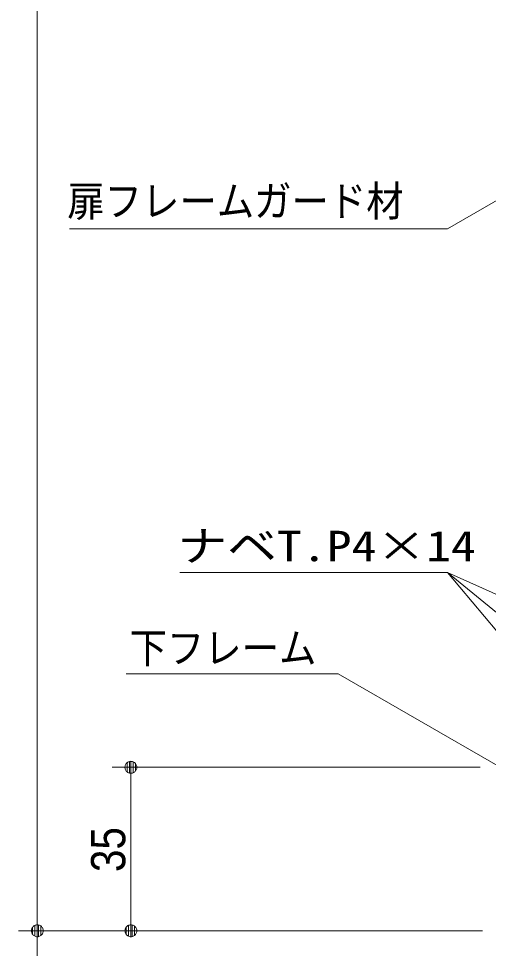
# Model space of a CAD drawing. Units: millimetres, scale not verified. Extents: x -6062 to 6062, y -3045 to 3045.
# Drawn here: x 316 to 818, y -1954 to -959 of the extents above; entities that cross this region are included whole.
import ezdxf
from ezdxf.enums import TextEntityAlignment as Align

# ---------------------------------------------------------------- set-up
doc = ezdxf.new("R2010")
doc.units = ezdxf.units.MM
doc.header["$LTSCALE"] = 20
for name, color, linetype, lineweight in [('0-0_2寸法-3', 7, 'Continuous', 9), ('0-2_2寸法-1', 7, 'Continuous', 9), ('0-3_0', 7, 'Continuous', 9), ('0-4_2寸法-2', 7, 'Continuous', 9)]:
    doc.layers.add(name, color=color, linetype=linetype, lineweight=lineweight)
doc.styles.add('ＭＳ ゴシック', font='')
doc.styles.add('ＭＳ Ｐゴシック', font='')
doc.styles.get('ＭＳ ゴシック').set_extended_font_data('MS Gothic')
doc.styles.get('ＭＳ Ｐゴシック').set_extended_font_data('MS PGothic')

# ---------------------------------------------------------------- blocks, each defined once
blk = doc.blocks.new('_Dot')
at = {"layer": '0-3_0'}
for p, q in [((-10, 0), (-20, 0)), ((9.78, 2), (-9.78, 2)), ((7.99, 6), (-7.99, 6)), ((9.16, -3.98), (-9.16, -3.98)), ((6, -7.98), (-6, -7.98))]:
    blk.add_line(p, q, dxfattribs=at)
for points in [[(10, 0), (9.92, 1.25), (9.69, 2.49), (9.3, 3.68), (8.76, 4.82), (8.09, 5.88), (7.29, 6.85), (6.37, 7.71), (5.36, 8.44), (4.26, 9.05), (3.09, 9.51), (1.87, 9.82), (0.63, 9.98), (-0.63, 9.98), (-1.87, 9.82), (-3.09, 9.51), (-4.26, 9.05), (-5.36, 8.44), (-6.37, 7.71), (-7.29, 6.85), (-8.09, 5.88), (-8.76, 4.82), (-9.3, 3.68), (-9.69, 2.49), (-9.92, 1.25), (-10, 0), (0, 0)], [(-10, 0), (-9.92, -1.25), (-9.69, -2.49), (-9.3, -3.68), (-8.76, -4.82), (-8.09, -5.88), (-7.29, -6.85), (-6.37, -7.71), (-5.36, -8.44), (-4.26, -9.05), (-3.09, -9.51), (-1.87, -9.82), (-0.63, -9.98), (0.63, -9.98), (1.87, -9.82), (3.09, -9.51), (4.26, -9.05), (5.36, -8.44), (6.37, -7.71), (7.29, -6.85), (8.09, -5.88), (8.76, -4.82), (9.3, -3.68), (9.69, -2.49), (9.92, -1.25), (10, 0), (0, 0)]]:
    blk.add_lwpolyline(points, close=True, dxfattribs=at)

msp = doc.modelspace()

# ---------------------------------------------------------------- linework, layer by layer
at = {"layer": '0-0_2寸法-3'}
for q in [(1016.68, -1750), (1016.68, -1840)]:
    msp.add_line((774.68, -1551.6), q, dxfattribs=at)
for points in [[(1028.18, -1037.5), (774.68, -1183.86), (370.5, -1183.86)], [(1016.68, -1660), (774.68, -1551.6), (488.38, -1551.6)], [(831.18, -1760), (657.98, -1660), (431.1, -1660)]]:
    msp.add_lwpolyline(points, dxfattribs=at)
at = {"layer": '0-2_2寸法-1'}
for p, q in [((336.18, 752.53), (336.18, -1922.29)), ((809.68, -1760), (416.18, -1760)), ((436.18, -1922.29), (436.18, -1772.71)), ((416.18, -1935), (316.18, -1935)), ((812.18, -1935), (416.18, -1935))]:
    msp.add_line(p, q, dxfattribs=at)
at = {"layer": '0-4_2寸法-2'}
for p, q in [((336.18, -1922.29), (336.18, -1909.58)), ((416.18, -1935), (316.18, -1935)), ((336.18, -1935), (336.18, -2000))]:
    msp.add_line(p, q, dxfattribs=at)

# ---------------------------------------------------------------- block references
at = {"layer": '0-2_2寸法-1', "xscale": 0.6356201, "yscale": 0.6356201}
for p, rotation in [((436.18, -1760), 90), ((336.18, -1935), 270), ((436.18, -1935), 270)]:
    msp.add_blockref('_Dot', p, dxfattribs=dict(at, rotation=rotation))
at = {"layer": '0-4_2寸法-2', "xscale": 0.6356201, "yscale": 0.6356201, "rotation": 270}
msp.add_blockref('_Dot', (336.18, -1935), dxfattribs=at)

# ---------------------------------------------------------------- texts
at = {"layer": '0-0_2寸法-3', "style": 'ＭＳ ゴシック'}
for s, width, p in [('扉フレームガード材', 0.9, (368.2, -1180.11)), ('ナベT.P4×14', 1.2, (485.88, -1549.2)), ('下フレーム', 0.9, (434.76, -1658.38))]:
    msp.add_text(s, height=32.55, dxfattribs=dict(at, width=width)).set_placement(p, align=Align.BOTTOM_LEFT)
at = {"layer": '0-2_2寸法-1', "style": 'ＭＳ Ｐゴシック', "width": 0.9}
msp.add_text('35', height=36.66, rotation=90, dxfattribs=at).set_placement((441.24, -1872.09), align=Align.BOTTOM_LEFT)

doc.saveas('drawing.dxf')
